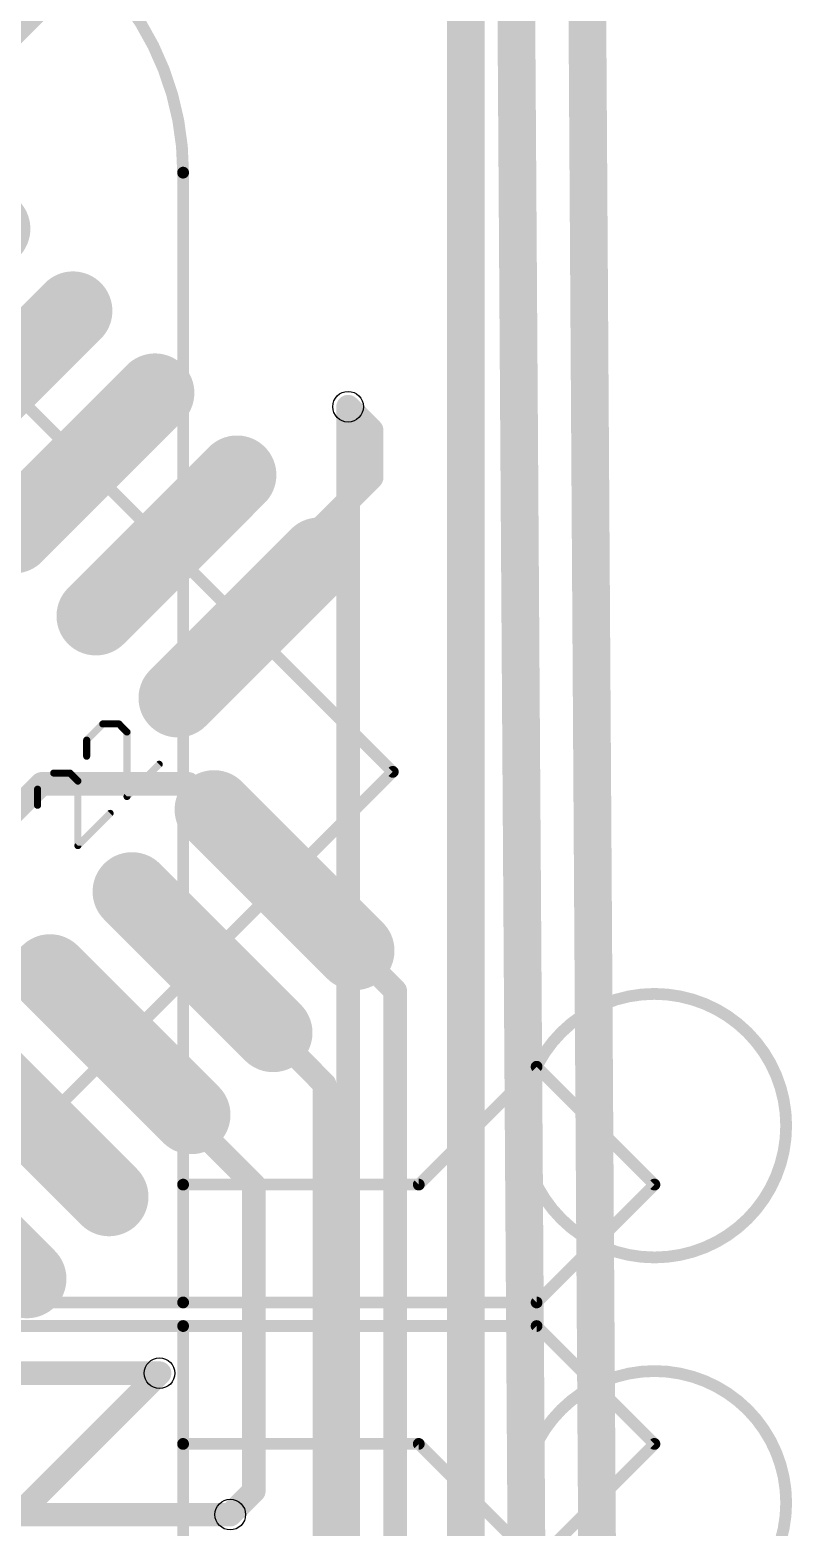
# Model space of a CAD drawing. Extents: x -0.14 to 1.59, y -0.14 to 1.59.
# Drawn here: x 1.265 to 1.588, y 0.635 to 1.27 of the extents above; entities that cross this region are included whole.
import ezdxf

# ---------------------------------------------------------------- set-up
doc = ezdxf.new("R2010")
doc.units = 0
for name, color, linetype in [('1', 14, 'CONTINUOUS'), ('16', 174, 'CONTINUOUS'), ('20', 178, 'CONTINUOUS'), ('21', 251, 'CONTINUOUS'), ('22', 251, 'CONTINUOUS'), ('44', 251, 'CONTINUOUS')]:
    doc.layers.add(name, color=color, linetype=linetype)

# ---------------------------------------------------------------- blocks, each defined once
blk = doc.blocks.new('RECT136000X480000R100')
at = {"const_width": 0.016732}
blk.add_lwpolyline([(0.008366, -0.042323), (0.008366, 0.042323, 0.414214), (0, 0.050689), (0, 0.050689, 0.414214), (-0.008366, 0.042323), (-0.008366, -0.042323, 0.414214), (0, -0.050689), (0, -0.050689, 0.414214)], format="xyb", close=True, dxfattribs=at)
blk.add_solid([(-0.001, -0.043323), (0.001, -0.043323), (-0.001, 0.043323), (0.001, 0.043323)])

msp = doc.modelspace()

# ---------------------------------------------------------------- linework, layer by layer
at = {"layer": '1'}
for points, const_width in [([(1.5, 1.52), (1.51, -0.06)], 0.016), ([(1.183736, 1.193736), (1.28, 1.29)], 0.01), ([(1.41, 1.1), (1.4, 1.11)], 0.01), ([(1.41, 1.08), (1.41, 1.1)], 0.01), ([(1.357729, 1.027729), (1.41, 1.08)], 0.01), ([(1.357729, 1.016337), (1.357729, 1.027729)], 0.01), ([(1.24, 0.92), (1.27, 0.95)], 0.01), ([(1.27, 0.95), (1.332198, 0.95)], 0.01), ([(1.332198, 0.95), (1.37304, 0.909157)], 0.01), ([(1.42, 0.862198), (1.37304, 0.909157)], 0.01), ([(1.39, 0.822601), (1.338242, 0.874359)], 0.01), ([(1.42, 0.59), (1.42, 0.862198)], 0.01), ([(1.303443, 0.83956), (1.303443, 0.836557)], 0.01), ([(1.303443, 0.836557), (1.36, 0.78)], 0.01), ([(1.39, 0.61), (1.39, 0.822601)], 0.01), ([(1.36, 0.78), (1.36, 0.65)], 0.01), ([(1.26, 0.64), (1.32, 0.7)], 0.01), ([(1.36, 0.65), (1.35, 0.64)], 0.01)]:
    msp.add_lwpolyline(points, dxfattribs=dict(at, const_width=const_width))
at = {"layer": '1', "const_width": 0.005}
for points in [[(1.401768, 1.111768, 1), (1.398232, 1.108232)], [(1.4125, 1.1, 1), (1.4075, 1.1)], [(1.408232, 1.098232, 1), (1.411768, 1.101768)], [(1.4075, 1.08, 1), (1.4125, 1.08)], [(1.411768, 1.078232, 1), (1.408232, 1.081768)], [(1.360229, 1.027729, 1), (1.355229, 1.027729)], [(1.355961, 1.029497, 1), (1.359497, 1.025961)], [(1.355229, 1.016337, 1), (1.360229, 1.016337)], [(1.27, 0.9525, 1), (1.27, 0.9475)], [(1.271768, 0.948232, 1), (1.268232, 0.951768)], [(1.333966, 0.951768, 1), (1.33043, 0.948232)], [(1.332198, 0.9475, 1), (1.332198, 0.9525)], [(1.374808, 0.910925, 1), (1.371273, 0.90739)], [(1.371273, 0.90739, 1), (1.374808, 0.910925)], [(1.34001, 0.876127, 1), (1.336474, 0.872591)], [(1.4225, 0.862198, 1), (1.4175, 0.862198)], [(1.418232, 0.86043, 1), (1.421768, 0.863966)], [(1.305943, 0.83956, 1), (1.300943, 0.83956)], [(1.300943, 0.836557, 1), (1.305943, 0.836557)], [(1.305211, 0.838324, 1), (1.301676, 0.834789)], [(1.3925, 0.822601, 1), (1.3875, 0.822601)], [(1.388232, 0.820833, 1), (1.391768, 0.824369)], [(1.3625, 0.78, 1), (1.3575, 0.78)], [(1.358232, 0.778232, 1), (1.361768, 0.781768)], [(1.321768, 0.698232, 1), (1.318232, 0.701768)], [(1.361768, 0.648232, 1), (1.358232, 0.651768)], [(1.3575, 0.65, 1), (1.3625, 0.65)], [(1.348232, 0.641768, 1), (1.351768, 0.638232)]]:
    msp.add_lwpolyline(points, format="xyb", dxfattribs=at)
at = {"layer": '16'}
for points, const_width in [([(1.48, -0.03), (1.47, 1.49)], 0.016), ([(1.4, 1.11), (1.4, 0.6)], 0.01), ([(1.32, 0.7), (1.185, 0.7)], 0.01), ([(1.35, 0.64), (1.11, 0.64)], 0.01)]:
    msp.add_lwpolyline(points, dxfattribs=dict(at, const_width=const_width))
at = {"layer": '16', "const_width": 0.005}
for points in [[(1.4025, 1.11, 1), (1.3975, 1.11)], [(1.32, 0.6975, 1), (1.32, 0.7025)], [(1.35, 0.6375, 1), (1.35, 0.6425)]]:
    msp.add_lwpolyline(points, format="xyb", dxfattribs=at)
at = {"layer": '20', "const_width": 0.016}
msp.add_lwpolyline([(1.45, 0.511811), (1.45, 1.29)], dxfattribs=at)
at = {"layer": '21'}
for points, const_width in [([(0.915091, 1.458975), (1.418975, 0.955091)], 0.005), ([(1.295921, 0.975426), (1.28908, 0.968585)], 0.003), ([(1.302763, 0.975426), (1.295921, 0.975426)], 0.003), ([(1.306183, 0.972006), (1.302763, 0.975426)], 0.003), ([(1.306183, 0.944641), (1.306183, 0.972006)], 0.003), ([(1.28908, 0.968585), (1.28908, 0.961744)], 0.003), ([(1.319866, 0.958323), (1.306183, 0.944641)], 0.003), ([(1.418975, 0.955091), (1.083516, 0.619633)], 0.005), ([(1.275086, 0.954591), (1.268245, 0.94775)], 0.003), ([(1.281928, 0.954591), (1.275086, 0.954591)], 0.003), ([(1.285348, 0.951171), (1.281928, 0.954591)], 0.003), ([(1.285348, 0.923806), (1.285348, 0.951171)], 0.003), ([(1.268245, 0.94775), (1.268245, 0.940909)], 0.003), ([(1.299031, 0.937488), (1.285348, 0.923806)], 0.003)]:
    msp.add_lwpolyline(points, dxfattribs=dict(at, const_width=const_width))
for points, const_width in [([(1.295921, 0.976176, 1), (1.295921, 0.974676)], 0.0015), ([(1.296452, 0.974896, 1), (1.295391, 0.975957)], 0.0015), ([(1.303293, 0.975957, 1), (1.302232, 0.974896)], 0.0015), ([(1.302763, 0.974676, 1), (1.302763, 0.976176)], 0.0015), ([(1.306933, 0.972006, 1), (1.305433, 0.972006)], 0.0015), ([(1.305653, 0.971475, 1), (1.306714, 0.972536)], 0.0015), ([(1.28983, 0.968585, 1), (1.28833, 0.968585)], 0.0015), ([(1.28855, 0.969115, 1), (1.28961, 0.968055)], 0.0015), ([(1.28833, 0.961744, 1), (1.28983, 0.961744)], 0.0015), ([(1.320396, 0.957793, 1), (1.319335, 0.958854)], 0.0015), ([(1.275086, 0.955341, 1), (1.275086, 0.953841)], 0.0015), ([(1.275617, 0.954061, 1), (1.274556, 0.955122)], 0.0015), ([(1.282458, 0.955122, 1), (1.281397, 0.954061)], 0.0015), ([(1.281928, 0.953841, 1), (1.281928, 0.955341)], 0.0015), ([(1.286098, 0.951171, 1), (1.284598, 0.951171)], 0.0015), ([(1.419859, 0.954208, 1), (1.418091, 0.955975)], 0.0025), ([(1.418091, 0.954208, 1), (1.419859, 0.955975)], 0.0025), ([(1.268995, 0.94775, 1), (1.267495, 0.94775)], 0.0015), ([(1.267715, 0.94828, 1), (1.268775, 0.94722)], 0.0015), ([(1.284818, 0.95064, 1), (1.285879, 0.951701)], 0.0015), ([(1.267495, 0.940909, 1), (1.268995, 0.940909)], 0.0015), ([(1.305433, 0.944641, 1), (1.306933, 0.944641)], 0.0015), ([(1.305653, 0.945171, 1), (1.306714, 0.944111)], 0.0015), ([(1.299561, 0.936958, 1), (1.2985, 0.938019)], 0.0015), ([(1.284598, 0.923806, 1), (1.286098, 0.923806)], 0.0015), ([(1.284818, 0.924336, 1), (1.285879, 0.923276)], 0.0015)]:
    msp.add_lwpolyline(points, format="xyb", dxfattribs=dict(at, const_width=const_width))
at = {"layer": '22'}
for points, const_width in [([(1.33, 1.209289, 0.414214), (1.209289, 1.33)], 0.005), ([(1.33125, 1.209289, 1), (1.32875, 1.209289)], 0.0025), ([(1.32875, 1.209289, 1), (1.33125, 1.209289)], 0.0025), ([(1.53, 0.749098, 1), (1.53, 0.860902, 1), (1.53, 0.749098)], 0.005), ([(1.480884, 0.830884, 1), (1.479116, 0.829116)], 0.0025), ([(1.480884, 0.829116, 1), (1.479116, 0.830884)], 0.0025), ([(1.33125, 0.78, 1), (1.32875, 0.78)], 0.0025), ([(1.33, 0.78125, 1), (1.33, 0.77875)], 0.0025), ([(1.32875, 0.78, 1), (1.33125, 0.78)], 0.0025), ([(1.429116, 0.780884, 1), (1.430884, 0.779116)], 0.0025), ([(1.43, 0.77875, 1), (1.43, 0.78125)], 0.0025), ([(1.530884, 0.779116, 1), (1.529116, 0.780884)], 0.0025), ([(1.529116, 0.779116, 1), (1.530884, 0.780884)], 0.0025), ([(1.33, 0.73125, 1), (1.33, 0.72875)], 0.0025), ([(1.32875, 0.73, 1), (1.33125, 0.73)], 0.0025), ([(1.33, 0.72875, 1), (1.33, 0.73125)], 0.0025), ([(1.479116, 0.730884, 1), (1.480884, 0.729116)], 0.0025), ([(1.48, 0.72875, 1), (1.48, 0.73125)], 0.0025), ([(1.33125, 0.72, 1), (1.32875, 0.72)], 0.0025), ([(1.33, 0.72125, 1), (1.33, 0.71875)], 0.0025), ([(1.33, 0.71875, 1), (1.33, 0.72125)], 0.0025), ([(1.480884, 0.720884, 1), (1.479116, 0.719116)], 0.0025), ([(1.48, 0.71875, 1), (1.48, 0.72125)], 0.0025), ([(1.53, 0.589098, 1), (1.53, 0.700902, 1), (1.53, 0.589098)], 0.005), ([(1.33125, 0.67, 1), (1.32875, 0.67)], 0.0025), ([(1.33, 0.67125, 1), (1.33, 0.66875)], 0.0025), ([(1.32875, 0.67, 1), (1.33125, 0.67)], 0.0025), ([(1.430884, 0.670884, 1), (1.429116, 0.669116)], 0.0025), ([(1.43, 0.66875, 1), (1.43, 0.67125)], 0.0025), ([(1.530884, 0.669116, 1), (1.529116, 0.670884)], 0.0025), ([(1.529116, 0.669116, 1), (1.530884, 0.670884)], 0.0025)]:
    msp.add_lwpolyline(points, format="xyb", dxfattribs=dict(at, const_width=const_width))
at = {"layer": '22', "const_width": 0.005}
for points in [[(1.33, 0.78), (1.33, 1.209289)], [(1.48, 0.83), (1.43, 0.78)], [(1.53, 0.78), (1.48, 0.83)], [(1.33, 0.73), (1.33, 0.78)], [(1.43, 0.78), (1.33, 0.78)], [(1.48, 0.73), (1.53, 0.78)], [(0.73, 0.73), (1.33, 0.73)], [(1.33, 0.73), (1.48, 0.73)], [(1.33, 0.72), (0.73, 0.72)], [(1.33, 0.67), (1.33, 0.72)], [(1.33, 0.72), (1.48, 0.72)], [(1.48, 0.72), (1.53, 0.67)], [(1.33, 0.240711), (1.33, 0.67)], [(1.43, 0.67), (1.33, 0.67)], [(1.48, 0.62), (1.43, 0.67)], [(1.53, 0.67), (1.48, 0.62)]]:
    msp.add_lwpolyline(points, dxfattribs=at)
at = {"layer": '44'}
for centre in [(1.4, 1.11), (1.32, 0.7), (1.35, 0.64)]:
    msp.add_circle(centre, 0.0065, dxfattribs=at)

# ---------------------------------------------------------------- block references
at = {"layer": '1'}
for p, rotation in [((1.218535, 1.155531), 135), ((1.253333, 1.120733), 135), ((1.288132, 1.085934), 135), ((1.322931, 1.051135), 135), ((1.357729, 1.016337), 135), ((1.37304, 0.909157), 225), ((1.338242, 0.874359), 225), ((1.303443, 0.83956), 225), ((1.268645, 0.804762), 225), ((1.233846, 0.769963), 225)]:
    msp.add_blockref('RECT136000X480000R100', p, dxfattribs=dict(at, rotation=rotation))

doc.saveas('drawing.dxf')
